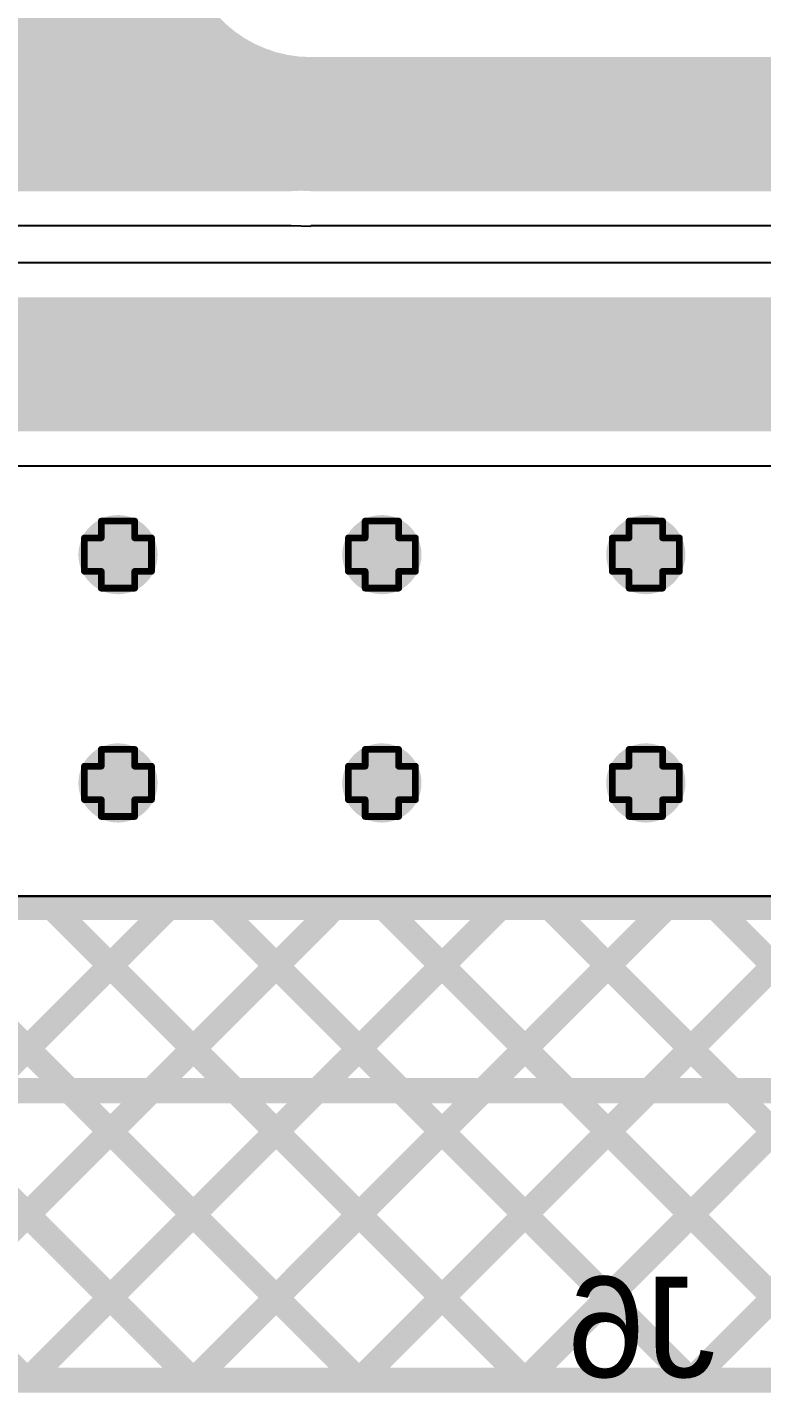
# Model space of a CAD drawing. Header units: inches. Extents: x -0.1 to 10.2, y 0 to 6.5.
# Drawn here: x 2.1974 to 2.4165, y 2.8302 to 3.2375 of the extents above; entities that cross this region are included whole.
import ezdxf

# ---------------------------------------------------------------- set-up
doc = ezdxf.new("R2010")
doc.units = ezdxf.units.IN
doc.header["$MEASUREMENT"] = 0
for name, color, linetype in [('Bottom Layer', 5, 'Continuous'), ('Bottom Overlay', 54, 'Continuous'), ('Drill Drawing', 1, 'Continuous'), ('Top Layer', 1, 'Continuous'), ('Top Overlay', 2, 'Continuous'), ('Via Holes', 16, 'Continuous')]:
    doc.layers.add(name, color=color, linetype=linetype)
doc.styles.add('Arial', font='', dxfattribs={"height": 0.2})
doc.styles.get('Arial').set_extended_font_data('Arial')

# ---------------------------------------------------------------- blocks, each defined once
blk = doc.blocks.new('X9555WV_2_12_6TV01_B_55')
at = {"layer": 'Bottom Overlay'}
blk.add_lwpolyline([(-0.755, -0.188, 0.005, 0.005, 0), (-0.755, 0.17323, 0.005, 0.005, 0)], format="xyseb", dxfattribs=at)

msp = doc.modelspace()

# ---------------------------------------------------------------- hatches: boundary and pattern name
at = {"layer": 'Bottom Layer'}
h = msp.add_hatch(color=5, dxfattribs=at)
edge = h.paths.add_edge_path()
edge.add_arc((2.22441, 3.08024), 0.01181, 0, 360)
h = msp.add_hatch(color=5, dxfattribs=at)
edge = h.paths.add_edge_path()
edge.add_arc((2.30315, 3.08024), 0.01181, 0, 360)
h = msp.add_hatch(color=5, dxfattribs=at)
edge = h.paths.add_edge_path()
edge.add_arc((2.38189, 3.08024), 0.01181, 0, 360)
h = msp.add_hatch(color=5, dxfattribs=at)
edge = h.paths.add_edge_path()
edge.add_arc((2.22441, 3.01213), 0.01181, 0, 360)
h = msp.add_hatch(color=5, dxfattribs=at)
edge = h.paths.add_edge_path()
edge.add_arc((2.30315, 3.01213), 0.01181, 0, 360)
h = msp.add_hatch(color=5, dxfattribs=at)
edge = h.paths.add_edge_path()
edge.add_arc((2.38189, 3.01213), 0.01181, 0, 360)
at = {"layer": 'Top Layer'}
h = msp.add_hatch(color=1, dxfattribs=at)
edge = h.paths.add_edge_path()
edge.add_arc((2.22441, 3.08024), 0.01181, 0, 360)
h = msp.add_hatch(color=1, dxfattribs=at)
edge = h.paths.add_edge_path()
edge.add_arc((2.30315, 3.08024), 0.01181, 0, 360)
h = msp.add_hatch(color=1, dxfattribs=at)
edge = h.paths.add_edge_path()
edge.add_arc((2.38189, 3.08024), 0.01181, 0, 360)
h = msp.add_hatch(color=1, dxfattribs=at)
edge = h.paths.add_edge_path()
edge.add_arc((2.22441, 3.01213), 0.01181, 0, 360)
h = msp.add_hatch(color=1, dxfattribs=at)
edge = h.paths.add_edge_path()
edge.add_arc((2.30315, 3.01213), 0.01181, 0, 360)
h = msp.add_hatch(color=1, dxfattribs=at)
edge = h.paths.add_edge_path()
edge.add_arc((2.38189, 3.01213), 0.01181, 0, 360)
at = {"layer": 'Via Holes'}
h = msp.add_hatch(color=7, dxfattribs=at)
edge = h.paths.add_edge_path()
edge.add_arc((2.22441, 3.08024), 0.00591, 0, 360)
h = msp.add_hatch(color=7, dxfattribs=at)
edge = h.paths.add_edge_path()
edge.add_arc((2.30315, 3.08024), 0.00591, 0, 360)
h = msp.add_hatch(color=7, dxfattribs=at)
edge = h.paths.add_edge_path()
edge.add_arc((2.38189, 3.08024), 0.00591, 0, 360)
h = msp.add_hatch(color=7, dxfattribs=at)
edge = h.paths.add_edge_path()
edge.add_arc((2.22441, 3.01213), 0.00591, 0, 360)
h = msp.add_hatch(color=7, dxfattribs=at)
edge = h.paths.add_edge_path()
edge.add_arc((2.30315, 3.01213), 0.00591, 0, 360)
h = msp.add_hatch(color=7, dxfattribs=at)
edge = h.paths.add_edge_path()
edge.add_arc((2.38189, 3.01213), 0.00591, 0, 360)

# ---------------------------------------------------------------- linework, layer by layer
at = {"layer": 'Bottom Layer'}
for p, q in [((2.16852, 3.1784), (2.27397, 3.1784)), ((2.27397, 3.1784), (2.2761, 3.1784)), ((2.2761, 3.1784), (2.28197, 3.17824)), ((2.28197, 3.17824), (2.28197, 3.1784)), ((2.28197, 3.1784), (2.86145, 3.1784)), ((4.54456, 3.16726), (1.15923, 3.16726)), ((1.15923, 3.10674), (4.54456, 3.10674)), ((4.54592, 2.97828), (0.01529, 2.97828))]:
    msp.add_line(p, q, dxfattribs=at)
for points in [[(2.22441, 3.26622, 0.04, 0.04, -0.414214), (2.16685, 3.20866, 0.04, 0.04, 0)], [(2.28197, 3.20866, 0.04, 0.04, -0.414214), (2.22441, 3.26622, 0.04, 0.04, 0)], [(2.14567, 3.20866, 0.04, 0.04, 0), (2.2761, 3.20866, 0.04, 0.04, 0)], [(2.28197, 3.20866, 0.04, 0.04, 0), (2.97635, 3.20866, 0.04, 0.04, 0)], [(1.15923, 3.137, 0.04, 0.04, 0), (4.54456, 3.137, 0.04, 0.04, 0)]]:
    msp.add_lwpolyline(points, format="xyseb", dxfattribs=at)
for points in [[(2.2661, 3.20866, 0.02, 0.02, 1), (2.2861, 3.20866, 0.02, 0.02, 1)], [(2.27197, 3.20866, 0.02, 0.02, 1), (2.29197, 3.20866, 0.02, 0.02, 1)], [(2.27197, 3.20866, 0.02, 0.02, 1), (2.29197, 3.20866, 0.02, 0.02, 1)]]:
    msp.add_lwpolyline(points, format="xyseb", close=True, dxfattribs=at)
at = {"layer": 'Bottom Overlay'}
for points in [[(0.02014, 2.975, 0.0075, 0.0075, 0), (4.53992, 2.975, 0.0075, 0.0075, 0)], [(2.15521, 2.975, 0.0075, 0.0075, 0), (2.20986, 2.92035, 0.0075, 0.0075, 0)], [(2.18485, 2.92035, 0.0075, 0.0075, 0), (2.2395, 2.975, 0.0075, 0.0075, 0)], [(2.20471, 2.975, 0.0075, 0.0075, 0), (2.25936, 2.92035, 0.0075, 0.0075, 0)], [(2.23435, 2.92035, 0.0075, 0.0075, 0), (2.28899, 2.975, 0.0075, 0.0075, 0)], [(2.25421, 2.975, 0.0075, 0.0075, 0), (2.30885, 2.92035, 0.0075, 0.0075, 0)], [(2.28385, 2.92035, 0.0075, 0.0075, 0), (2.33849, 2.975, 0.0075, 0.0075, 0)], [(2.3037, 2.975, 0.0075, 0.0075, 0), (2.35835, 2.92035, 0.0075, 0.0075, 0)], [(2.33334, 2.92035, 0.0075, 0.0075, 0), (2.38799, 2.975, 0.0075, 0.0075, 0)], [(2.3532, 2.975, 0.0075, 0.0075, 0), (2.40785, 2.92035, 0.0075, 0.0075, 0)], [(2.38284, 2.92035, 0.0075, 0.0075, 0), (2.43749, 2.975, 0.0075, 0.0075, 0)], [(2.4027, 2.975, 0.0075, 0.0075, 0), (2.45735, 2.92035, 0.0075, 0.0075, 0)], [(2.18168, 2.92035, 0.0075, 0.0075, 0), (2.54291, 2.92035, 0.0075, 0.0075, 0)], [(2.18168, 2.92035, 0.0075, 0.0075, 0), (2.54291, 2.92035, 0.0075, 0.0075, 0)]]:
    msp.add_lwpolyline(points, format="xyseb", dxfattribs=at)
for points in [[(2.20283, 2.975, 0.00375, 0.00375, 1), (2.20658, 2.975, 0.00375, 0.00375, 1)], [(2.23762, 2.975, 0.00375, 0.00375, 1), (2.24137, 2.975, 0.00375, 0.00375, 1)], [(2.25233, 2.975, 0.00375, 0.00375, 1), (2.25608, 2.975, 0.00375, 0.00375, 1)], [(2.28712, 2.975, 0.00375, 0.00375, 1), (2.29087, 2.975, 0.00375, 0.00375, 1)], [(2.30183, 2.975, 0.00375, 0.00375, 1), (2.30558, 2.975, 0.00375, 0.00375, 1)], [(2.33662, 2.975, 0.00375, 0.00375, 1), (2.34037, 2.975, 0.00375, 0.00375, 1)], [(2.35133, 2.975, 0.00375, 0.00375, 1), (2.35508, 2.975, 0.00375, 0.00375, 1)], [(2.38611, 2.975, 0.00375, 0.00375, 1), (2.38986, 2.975, 0.00375, 0.00375, 1)], [(2.40082, 2.975, 0.00375, 0.00375, 1), (2.40457, 2.975, 0.00375, 0.00375, 1)], [(2.20798, 2.92035, 0.00375, 0.00375, 1), (2.21173, 2.92035, 0.00375, 0.00375, 1)], [(2.23247, 2.92035, 0.00375, 0.00375, 1), (2.23622, 2.92035, 0.00375, 0.00375, 1)], [(2.25748, 2.92035, 0.00375, 0.00375, 1), (2.26123, 2.92035, 0.00375, 0.00375, 1)], [(2.28197, 2.92035, 0.00375, 0.00375, 1), (2.28572, 2.92035, 0.00375, 0.00375, 1)], [(2.30698, 2.92035, 0.00375, 0.00375, 1), (2.31073, 2.92035, 0.00375, 0.00375, 1)], [(2.33147, 2.92035, 0.00375, 0.00375, 1), (2.33522, 2.92035, 0.00375, 0.00375, 1)], [(2.35648, 2.92035, 0.00375, 0.00375, 1), (2.36023, 2.92035, 0.00375, 0.00375, 1)], [(2.38097, 2.92035, 0.00375, 0.00375, 1), (2.38472, 2.92035, 0.00375, 0.00375, 1)], [(2.40597, 2.92035, 0.00375, 0.00375, 1), (2.40972, 2.92035, 0.00375, 0.00375, 1)]]:
    msp.add_lwpolyline(points, format="xyseb", close=True, dxfattribs=at)
at = {"layer": 'Drill Drawing'}
for points in [[(2.21941, 3.08524, 0.002, 0.002, 0), (2.21941, 3.09024, 0.002, 0.002, 0)], [(2.21941, 3.09024, 0.002, 0.002, 0), (2.22941, 3.09024, 0.002, 0.002, 0)], [(2.22941, 3.08524, 0.002, 0.002, 0), (2.22941, 3.09024, 0.002, 0.002, 0)], [(2.29815, 3.08524, 0.002, 0.002, 0), (2.29815, 3.09024, 0.002, 0.002, 0)], [(2.29815, 3.09024, 0.002, 0.002, 0), (2.30815, 3.09024, 0.002, 0.002, 0)], [(2.30815, 3.08524, 0.002, 0.002, 0), (2.30815, 3.09024, 0.002, 0.002, 0)], [(2.37689, 3.08524, 0.002, 0.002, 0), (2.37689, 3.09024, 0.002, 0.002, 0)], [(2.37689, 3.09024, 0.002, 0.002, 0), (2.38689, 3.09024, 0.002, 0.002, 0)], [(2.38689, 3.08524, 0.002, 0.002, 0), (2.38689, 3.09024, 0.002, 0.002, 0)], [(2.21441, 3.07524, 0.002, 0.002, 0), (2.21441, 3.08524, 0.002, 0.002, 0)], [(2.21441, 3.08524, 0.002, 0.002, 0), (2.21941, 3.08524, 0.002, 0.002, 0)], [(2.22941, 3.08524, 0.002, 0.002, 0), (2.23441, 3.08524, 0.002, 0.002, 0)], [(2.23441, 3.07524, 0.002, 0.002, 0), (2.23441, 3.08524, 0.002, 0.002, 0)], [(2.29315, 3.07524, 0.002, 0.002, 0), (2.29315, 3.08524, 0.002, 0.002, 0)], [(2.29315, 3.08524, 0.002, 0.002, 0), (2.29815, 3.08524, 0.002, 0.002, 0)], [(2.30815, 3.08524, 0.002, 0.002, 0), (2.31315, 3.08524, 0.002, 0.002, 0)], [(2.31315, 3.07524, 0.002, 0.002, 0), (2.31315, 3.08524, 0.002, 0.002, 0)], [(2.37189, 3.07524, 0.002, 0.002, 0), (2.37189, 3.08524, 0.002, 0.002, 0)], [(2.37189, 3.08524, 0.002, 0.002, 0), (2.37689, 3.08524, 0.002, 0.002, 0)], [(2.38689, 3.08524, 0.002, 0.002, 0), (2.39189, 3.08524, 0.002, 0.002, 0)], [(2.39189, 3.07524, 0.002, 0.002, 0), (2.39189, 3.08524, 0.002, 0.002, 0)], [(2.21441, 3.07524, 0.002, 0.002, 0), (2.21941, 3.07524, 0.002, 0.002, 0)], [(2.21941, 3.07024, 0.002, 0.002, 0), (2.21941, 3.07524, 0.002, 0.002, 0)], [(2.22941, 3.07524, 0.002, 0.002, 0), (2.23441, 3.07524, 0.002, 0.002, 0)], [(2.22941, 3.07024, 0.002, 0.002, 0), (2.22941, 3.07524, 0.002, 0.002, 0)], [(2.29315, 3.07524, 0.002, 0.002, 0), (2.29815, 3.07524, 0.002, 0.002, 0)], [(2.29815, 3.07024, 0.002, 0.002, 0), (2.29815, 3.07524, 0.002, 0.002, 0)], [(2.30815, 3.07524, 0.002, 0.002, 0), (2.31315, 3.07524, 0.002, 0.002, 0)], [(2.30815, 3.07024, 0.002, 0.002, 0), (2.30815, 3.07524, 0.002, 0.002, 0)], [(2.37189, 3.07524, 0.002, 0.002, 0), (2.37689, 3.07524, 0.002, 0.002, 0)], [(2.37689, 3.07024, 0.002, 0.002, 0), (2.37689, 3.07524, 0.002, 0.002, 0)], [(2.38689, 3.07524, 0.002, 0.002, 0), (2.39189, 3.07524, 0.002, 0.002, 0)], [(2.38689, 3.07024, 0.002, 0.002, 0), (2.38689, 3.07524, 0.002, 0.002, 0)], [(2.21941, 3.07024, 0.002, 0.002, 0), (2.22941, 3.07024, 0.002, 0.002, 0)], [(2.29815, 3.07024, 0.002, 0.002, 0), (2.30815, 3.07024, 0.002, 0.002, 0)], [(2.37689, 3.07024, 0.002, 0.002, 0), (2.38689, 3.07024, 0.002, 0.002, 0)], [(2.21941, 3.01713, 0.002, 0.002, 0), (2.21941, 3.02213, 0.002, 0.002, 0)], [(2.21941, 3.02213, 0.002, 0.002, 0), (2.22941, 3.02213, 0.002, 0.002, 0)], [(2.22941, 3.01713, 0.002, 0.002, 0), (2.22941, 3.02213, 0.002, 0.002, 0)], [(2.29815, 3.01713, 0.002, 0.002, 0), (2.29815, 3.02213, 0.002, 0.002, 0)], [(2.29815, 3.02213, 0.002, 0.002, 0), (2.30815, 3.02213, 0.002, 0.002, 0)], [(2.30815, 3.01713, 0.002, 0.002, 0), (2.30815, 3.02213, 0.002, 0.002, 0)], [(2.37689, 3.01713, 0.002, 0.002, 0), (2.37689, 3.02213, 0.002, 0.002, 0)], [(2.37689, 3.02213, 0.002, 0.002, 0), (2.38689, 3.02213, 0.002, 0.002, 0)], [(2.38689, 3.01713, 0.002, 0.002, 0), (2.38689, 3.02213, 0.002, 0.002, 0)], [(2.21441, 3.00713, 0.002, 0.002, 0), (2.21441, 3.01713, 0.002, 0.002, 0)], [(2.21441, 3.01713, 0.002, 0.002, 0), (2.21941, 3.01713, 0.002, 0.002, 0)], [(2.22941, 3.01713, 0.002, 0.002, 0), (2.23441, 3.01713, 0.002, 0.002, 0)], [(2.23441, 3.00713, 0.002, 0.002, 0), (2.23441, 3.01713, 0.002, 0.002, 0)], [(2.29315, 3.00713, 0.002, 0.002, 0), (2.29315, 3.01713, 0.002, 0.002, 0)], [(2.29315, 3.01713, 0.002, 0.002, 0), (2.29815, 3.01713, 0.002, 0.002, 0)], [(2.30815, 3.01713, 0.002, 0.002, 0), (2.31315, 3.01713, 0.002, 0.002, 0)], [(2.31315, 3.00713, 0.002, 0.002, 0), (2.31315, 3.01713, 0.002, 0.002, 0)], [(2.37189, 3.00713, 0.002, 0.002, 0), (2.37189, 3.01713, 0.002, 0.002, 0)], [(2.37189, 3.01713, 0.002, 0.002, 0), (2.37689, 3.01713, 0.002, 0.002, 0)], [(2.38689, 3.01713, 0.002, 0.002, 0), (2.39189, 3.01713, 0.002, 0.002, 0)], [(2.39189, 3.00713, 0.002, 0.002, 0), (2.39189, 3.01713, 0.002, 0.002, 0)], [(2.21441, 3.00713, 0.002, 0.002, 0), (2.21941, 3.00713, 0.002, 0.002, 0)], [(2.21941, 3.00213, 0.002, 0.002, 0), (2.21941, 3.00713, 0.002, 0.002, 0)], [(2.22941, 3.00713, 0.002, 0.002, 0), (2.23441, 3.00713, 0.002, 0.002, 0)], [(2.22941, 3.00213, 0.002, 0.002, 0), (2.22941, 3.00713, 0.002, 0.002, 0)], [(2.29315, 3.00713, 0.002, 0.002, 0), (2.29815, 3.00713, 0.002, 0.002, 0)], [(2.29815, 3.00213, 0.002, 0.002, 0), (2.29815, 3.00713, 0.002, 0.002, 0)], [(2.30815, 3.00713, 0.002, 0.002, 0), (2.31315, 3.00713, 0.002, 0.002, 0)], [(2.30815, 3.00213, 0.002, 0.002, 0), (2.30815, 3.00713, 0.002, 0.002, 0)], [(2.37189, 3.00713, 0.002, 0.002, 0), (2.37689, 3.00713, 0.002, 0.002, 0)], [(2.37689, 3.00213, 0.002, 0.002, 0), (2.37689, 3.00713, 0.002, 0.002, 0)], [(2.38689, 3.00713, 0.002, 0.002, 0), (2.39189, 3.00713, 0.002, 0.002, 0)], [(2.38689, 3.00213, 0.002, 0.002, 0), (2.38689, 3.00713, 0.002, 0.002, 0)], [(2.21941, 3.00213, 0.002, 0.002, 0), (2.22941, 3.00213, 0.002, 0.002, 0)], [(2.29815, 3.00213, 0.002, 0.002, 0), (2.30815, 3.00213, 0.002, 0.002, 0)], [(2.37689, 3.00213, 0.002, 0.002, 0), (2.38689, 3.00213, 0.002, 0.002, 0)]]:
    msp.add_lwpolyline(points, format="xyseb", dxfattribs=at)
for points in [[(2.21891, 3.09024, 0.001, 0.001, 1), (2.21991, 3.09024, 0.001, 0.001, 1)], [(2.21891, 3.09024, 0.001, 0.001, 1), (2.21991, 3.09024, 0.001, 0.001, 1)], [(2.22891, 3.09024, 0.001, 0.001, 1), (2.22991, 3.09024, 0.001, 0.001, 1)], [(2.22891, 3.09024, 0.001, 0.001, 1), (2.22991, 3.09024, 0.001, 0.001, 1)], [(2.29765, 3.09024, 0.001, 0.001, 1), (2.29865, 3.09024, 0.001, 0.001, 1)], [(2.29765, 3.09024, 0.001, 0.001, 1), (2.29865, 3.09024, 0.001, 0.001, 1)], [(2.30765, 3.09024, 0.001, 0.001, 1), (2.30865, 3.09024, 0.001, 0.001, 1)], [(2.30765, 3.09024, 0.001, 0.001, 1), (2.30865, 3.09024, 0.001, 0.001, 1)], [(2.37639, 3.09024, 0.001, 0.001, 1), (2.37739, 3.09024, 0.001, 0.001, 1)], [(2.37639, 3.09024, 0.001, 0.001, 1), (2.37739, 3.09024, 0.001, 0.001, 1)], [(2.38639, 3.09024, 0.001, 0.001, 1), (2.38739, 3.09024, 0.001, 0.001, 1)], [(2.38639, 3.09024, 0.001, 0.001, 1), (2.38739, 3.09024, 0.001, 0.001, 1)], [(2.21391, 3.08524, 0.001, 0.001, 1), (2.21491, 3.08524, 0.001, 0.001, 1)], [(2.21391, 3.08524, 0.001, 0.001, 1), (2.21491, 3.08524, 0.001, 0.001, 1)], [(2.21891, 3.08524, 0.001, 0.001, 1), (2.21991, 3.08524, 0.001, 0.001, 1)], [(2.21891, 3.08524, 0.001, 0.001, 1), (2.21991, 3.08524, 0.001, 0.001, 1)], [(2.22891, 3.08524, 0.001, 0.001, 1), (2.22991, 3.08524, 0.001, 0.001, 1)], [(2.22891, 3.08524, 0.001, 0.001, 1), (2.22991, 3.08524, 0.001, 0.001, 1)], [(2.23391, 3.08524, 0.001, 0.001, 1), (2.23491, 3.08524, 0.001, 0.001, 1)], [(2.23391, 3.08524, 0.001, 0.001, 1), (2.23491, 3.08524, 0.001, 0.001, 1)], [(2.29265, 3.08524, 0.001, 0.001, 1), (2.29365, 3.08524, 0.001, 0.001, 1)], [(2.29265, 3.08524, 0.001, 0.001, 1), (2.29365, 3.08524, 0.001, 0.001, 1)], [(2.29765, 3.08524, 0.001, 0.001, 1), (2.29865, 3.08524, 0.001, 0.001, 1)], [(2.29765, 3.08524, 0.001, 0.001, 1), (2.29865, 3.08524, 0.001, 0.001, 1)], [(2.30765, 3.08524, 0.001, 0.001, 1), (2.30865, 3.08524, 0.001, 0.001, 1)], [(2.30765, 3.08524, 0.001, 0.001, 1), (2.30865, 3.08524, 0.001, 0.001, 1)], [(2.31265, 3.08524, 0.001, 0.001, 1), (2.31365, 3.08524, 0.001, 0.001, 1)], [(2.31265, 3.08524, 0.001, 0.001, 1), (2.31365, 3.08524, 0.001, 0.001, 1)], [(2.37139, 3.08524, 0.001, 0.001, 1), (2.37239, 3.08524, 0.001, 0.001, 1)], [(2.37139, 3.08524, 0.001, 0.001, 1), (2.37239, 3.08524, 0.001, 0.001, 1)], [(2.37639, 3.08524, 0.001, 0.001, 1), (2.37739, 3.08524, 0.001, 0.001, 1)], [(2.37639, 3.08524, 0.001, 0.001, 1), (2.37739, 3.08524, 0.001, 0.001, 1)], [(2.38639, 3.08524, 0.001, 0.001, 1), (2.38739, 3.08524, 0.001, 0.001, 1)], [(2.38639, 3.08524, 0.001, 0.001, 1), (2.38739, 3.08524, 0.001, 0.001, 1)], [(2.39139, 3.08524, 0.001, 0.001, 1), (2.39239, 3.08524, 0.001, 0.001, 1)], [(2.39139, 3.08524, 0.001, 0.001, 1), (2.39239, 3.08524, 0.001, 0.001, 1)], [(2.21391, 3.07524, 0.001, 0.001, 1), (2.21491, 3.07524, 0.001, 0.001, 1)], [(2.21391, 3.07524, 0.001, 0.001, 1), (2.21491, 3.07524, 0.001, 0.001, 1)], [(2.21891, 3.07524, 0.001, 0.001, 1), (2.21991, 3.07524, 0.001, 0.001, 1)], [(2.21891, 3.07524, 0.001, 0.001, 1), (2.21991, 3.07524, 0.001, 0.001, 1)], [(2.22891, 3.07524, 0.001, 0.001, 1), (2.22991, 3.07524, 0.001, 0.001, 1)], [(2.22891, 3.07524, 0.001, 0.001, 1), (2.22991, 3.07524, 0.001, 0.001, 1)], [(2.23391, 3.07524, 0.001, 0.001, 1), (2.23491, 3.07524, 0.001, 0.001, 1)], [(2.23391, 3.07524, 0.001, 0.001, 1), (2.23491, 3.07524, 0.001, 0.001, 1)], [(2.29265, 3.07524, 0.001, 0.001, 1), (2.29365, 3.07524, 0.001, 0.001, 1)], [(2.29265, 3.07524, 0.001, 0.001, 1), (2.29365, 3.07524, 0.001, 0.001, 1)], [(2.29765, 3.07524, 0.001, 0.001, 1), (2.29865, 3.07524, 0.001, 0.001, 1)], [(2.29765, 3.07524, 0.001, 0.001, 1), (2.29865, 3.07524, 0.001, 0.001, 1)], [(2.30765, 3.07524, 0.001, 0.001, 1), (2.30865, 3.07524, 0.001, 0.001, 1)], [(2.30765, 3.07524, 0.001, 0.001, 1), (2.30865, 3.07524, 0.001, 0.001, 1)], [(2.31265, 3.07524, 0.001, 0.001, 1), (2.31365, 3.07524, 0.001, 0.001, 1)], [(2.31265, 3.07524, 0.001, 0.001, 1), (2.31365, 3.07524, 0.001, 0.001, 1)], [(2.37139, 3.07524, 0.001, 0.001, 1), (2.37239, 3.07524, 0.001, 0.001, 1)], [(2.37139, 3.07524, 0.001, 0.001, 1), (2.37239, 3.07524, 0.001, 0.001, 1)], [(2.37639, 3.07524, 0.001, 0.001, 1), (2.37739, 3.07524, 0.001, 0.001, 1)], [(2.37639, 3.07524, 0.001, 0.001, 1), (2.37739, 3.07524, 0.001, 0.001, 1)], [(2.38639, 3.07524, 0.001, 0.001, 1), (2.38739, 3.07524, 0.001, 0.001, 1)], [(2.38639, 3.07524, 0.001, 0.001, 1), (2.38739, 3.07524, 0.001, 0.001, 1)], [(2.39139, 3.07524, 0.001, 0.001, 1), (2.39239, 3.07524, 0.001, 0.001, 1)], [(2.39139, 3.07524, 0.001, 0.001, 1), (2.39239, 3.07524, 0.001, 0.001, 1)], [(2.21891, 3.07024, 0.001, 0.001, 1), (2.21991, 3.07024, 0.001, 0.001, 1)], [(2.21891, 3.07024, 0.001, 0.001, 1), (2.21991, 3.07024, 0.001, 0.001, 1)], [(2.22891, 3.07024, 0.001, 0.001, 1), (2.22991, 3.07024, 0.001, 0.001, 1)], [(2.22891, 3.07024, 0.001, 0.001, 1), (2.22991, 3.07024, 0.001, 0.001, 1)], [(2.29765, 3.07024, 0.001, 0.001, 1), (2.29865, 3.07024, 0.001, 0.001, 1)], [(2.29765, 3.07024, 0.001, 0.001, 1), (2.29865, 3.07024, 0.001, 0.001, 1)], [(2.30765, 3.07024, 0.001, 0.001, 1), (2.30865, 3.07024, 0.001, 0.001, 1)], [(2.30765, 3.07024, 0.001, 0.001, 1), (2.30865, 3.07024, 0.001, 0.001, 1)], [(2.37639, 3.07024, 0.001, 0.001, 1), (2.37739, 3.07024, 0.001, 0.001, 1)], [(2.37639, 3.07024, 0.001, 0.001, 1), (2.37739, 3.07024, 0.001, 0.001, 1)], [(2.38639, 3.07024, 0.001, 0.001, 1), (2.38739, 3.07024, 0.001, 0.001, 1)], [(2.38639, 3.07024, 0.001, 0.001, 1), (2.38739, 3.07024, 0.001, 0.001, 1)], [(2.21891, 3.02213, 0.001, 0.001, 1), (2.21991, 3.02213, 0.001, 0.001, 1)], [(2.21891, 3.02213, 0.001, 0.001, 1), (2.21991, 3.02213, 0.001, 0.001, 1)], [(2.22891, 3.02213, 0.001, 0.001, 1), (2.22991, 3.02213, 0.001, 0.001, 1)], [(2.22891, 3.02213, 0.001, 0.001, 1), (2.22991, 3.02213, 0.001, 0.001, 1)], [(2.29765, 3.02213, 0.001, 0.001, 1), (2.29865, 3.02213, 0.001, 0.001, 1)], [(2.29765, 3.02213, 0.001, 0.001, 1), (2.29865, 3.02213, 0.001, 0.001, 1)], [(2.30765, 3.02213, 0.001, 0.001, 1), (2.30865, 3.02213, 0.001, 0.001, 1)], [(2.30765, 3.02213, 0.001, 0.001, 1), (2.30865, 3.02213, 0.001, 0.001, 1)], [(2.37639, 3.02213, 0.001, 0.001, 1), (2.37739, 3.02213, 0.001, 0.001, 1)], [(2.37639, 3.02213, 0.001, 0.001, 1), (2.37739, 3.02213, 0.001, 0.001, 1)], [(2.38639, 3.02213, 0.001, 0.001, 1), (2.38739, 3.02213, 0.001, 0.001, 1)], [(2.38639, 3.02213, 0.001, 0.001, 1), (2.38739, 3.02213, 0.001, 0.001, 1)], [(2.21391, 3.01713, 0.001, 0.001, 1), (2.21491, 3.01713, 0.001, 0.001, 1)], [(2.21391, 3.01713, 0.001, 0.001, 1), (2.21491, 3.01713, 0.001, 0.001, 1)], [(2.21891, 3.01713, 0.001, 0.001, 1), (2.21991, 3.01713, 0.001, 0.001, 1)], [(2.21891, 3.01713, 0.001, 0.001, 1), (2.21991, 3.01713, 0.001, 0.001, 1)], [(2.22891, 3.01713, 0.001, 0.001, 1), (2.22991, 3.01713, 0.001, 0.001, 1)], [(2.22891, 3.01713, 0.001, 0.001, 1), (2.22991, 3.01713, 0.001, 0.001, 1)], [(2.23391, 3.01713, 0.001, 0.001, 1), (2.23491, 3.01713, 0.001, 0.001, 1)], [(2.23391, 3.01713, 0.001, 0.001, 1), (2.23491, 3.01713, 0.001, 0.001, 1)], [(2.29265, 3.01713, 0.001, 0.001, 1), (2.29365, 3.01713, 0.001, 0.001, 1)], [(2.29265, 3.01713, 0.001, 0.001, 1), (2.29365, 3.01713, 0.001, 0.001, 1)], [(2.29765, 3.01713, 0.001, 0.001, 1), (2.29865, 3.01713, 0.001, 0.001, 1)], [(2.29765, 3.01713, 0.001, 0.001, 1), (2.29865, 3.01713, 0.001, 0.001, 1)], [(2.30765, 3.01713, 0.001, 0.001, 1), (2.30865, 3.01713, 0.001, 0.001, 1)], [(2.30765, 3.01713, 0.001, 0.001, 1), (2.30865, 3.01713, 0.001, 0.001, 1)], [(2.31265, 3.01713, 0.001, 0.001, 1), (2.31365, 3.01713, 0.001, 0.001, 1)], [(2.31265, 3.01713, 0.001, 0.001, 1), (2.31365, 3.01713, 0.001, 0.001, 1)], [(2.37139, 3.01713, 0.001, 0.001, 1), (2.37239, 3.01713, 0.001, 0.001, 1)], [(2.37139, 3.01713, 0.001, 0.001, 1), (2.37239, 3.01713, 0.001, 0.001, 1)], [(2.37639, 3.01713, 0.001, 0.001, 1), (2.37739, 3.01713, 0.001, 0.001, 1)], [(2.37639, 3.01713, 0.001, 0.001, 1), (2.37739, 3.01713, 0.001, 0.001, 1)], [(2.38639, 3.01713, 0.001, 0.001, 1), (2.38739, 3.01713, 0.001, 0.001, 1)], [(2.38639, 3.01713, 0.001, 0.001, 1), (2.38739, 3.01713, 0.001, 0.001, 1)], [(2.39139, 3.01713, 0.001, 0.001, 1), (2.39239, 3.01713, 0.001, 0.001, 1)], [(2.39139, 3.01713, 0.001, 0.001, 1), (2.39239, 3.01713, 0.001, 0.001, 1)], [(2.21391, 3.00713, 0.001, 0.001, 1), (2.21491, 3.00713, 0.001, 0.001, 1)], [(2.21391, 3.00713, 0.001, 0.001, 1), (2.21491, 3.00713, 0.001, 0.001, 1)], [(2.21891, 3.00713, 0.001, 0.001, 1), (2.21991, 3.00713, 0.001, 0.001, 1)], [(2.21891, 3.00713, 0.001, 0.001, 1), (2.21991, 3.00713, 0.001, 0.001, 1)], [(2.22891, 3.00713, 0.001, 0.001, 1), (2.22991, 3.00713, 0.001, 0.001, 1)], [(2.22891, 3.00713, 0.001, 0.001, 1), (2.22991, 3.00713, 0.001, 0.001, 1)], [(2.23391, 3.00713, 0.001, 0.001, 1), (2.23491, 3.00713, 0.001, 0.001, 1)], [(2.23391, 3.00713, 0.001, 0.001, 1), (2.23491, 3.00713, 0.001, 0.001, 1)], [(2.29265, 3.00713, 0.001, 0.001, 1), (2.29365, 3.00713, 0.001, 0.001, 1)], [(2.29265, 3.00713, 0.001, 0.001, 1), (2.29365, 3.00713, 0.001, 0.001, 1)], [(2.29765, 3.00713, 0.001, 0.001, 1), (2.29865, 3.00713, 0.001, 0.001, 1)], [(2.29765, 3.00713, 0.001, 0.001, 1), (2.29865, 3.00713, 0.001, 0.001, 1)], [(2.30765, 3.00713, 0.001, 0.001, 1), (2.30865, 3.00713, 0.001, 0.001, 1)], [(2.30765, 3.00713, 0.001, 0.001, 1), (2.30865, 3.00713, 0.001, 0.001, 1)], [(2.31265, 3.00713, 0.001, 0.001, 1), (2.31365, 3.00713, 0.001, 0.001, 1)], [(2.31265, 3.00713, 0.001, 0.001, 1), (2.31365, 3.00713, 0.001, 0.001, 1)], [(2.37139, 3.00713, 0.001, 0.001, 1), (2.37239, 3.00713, 0.001, 0.001, 1)], [(2.37139, 3.00713, 0.001, 0.001, 1), (2.37239, 3.00713, 0.001, 0.001, 1)], [(2.37639, 3.00713, 0.001, 0.001, 1), (2.37739, 3.00713, 0.001, 0.001, 1)], [(2.37639, 3.00713, 0.001, 0.001, 1), (2.37739, 3.00713, 0.001, 0.001, 1)], [(2.38639, 3.00713, 0.001, 0.001, 1), (2.38739, 3.00713, 0.001, 0.001, 1)], [(2.38639, 3.00713, 0.001, 0.001, 1), (2.38739, 3.00713, 0.001, 0.001, 1)], [(2.39139, 3.00713, 0.001, 0.001, 1), (2.39239, 3.00713, 0.001, 0.001, 1)], [(2.39139, 3.00713, 0.001, 0.001, 1), (2.39239, 3.00713, 0.001, 0.001, 1)], [(2.21891, 3.00213, 0.001, 0.001, 1), (2.21991, 3.00213, 0.001, 0.001, 1)], [(2.21891, 3.00213, 0.001, 0.001, 1), (2.21991, 3.00213, 0.001, 0.001, 1)], [(2.22891, 3.00213, 0.001, 0.001, 1), (2.22991, 3.00213, 0.001, 0.001, 1)], [(2.22891, 3.00213, 0.001, 0.001, 1), (2.22991, 3.00213, 0.001, 0.001, 1)], [(2.29765, 3.00213, 0.001, 0.001, 1), (2.29865, 3.00213, 0.001, 0.001, 1)], [(2.29765, 3.00213, 0.001, 0.001, 1), (2.29865, 3.00213, 0.001, 0.001, 1)], [(2.30765, 3.00213, 0.001, 0.001, 1), (2.30865, 3.00213, 0.001, 0.001, 1)], [(2.30765, 3.00213, 0.001, 0.001, 1), (2.30865, 3.00213, 0.001, 0.001, 1)], [(2.37639, 3.00213, 0.001, 0.001, 1), (2.37739, 3.00213, 0.001, 0.001, 1)], [(2.37639, 3.00213, 0.001, 0.001, 1), (2.37739, 3.00213, 0.001, 0.001, 1)], [(2.38639, 3.00213, 0.001, 0.001, 1), (2.38739, 3.00213, 0.001, 0.001, 1)], [(2.38639, 3.00213, 0.001, 0.001, 1), (2.38739, 3.00213, 0.001, 0.001, 1)]]:
    msp.add_lwpolyline(points, format="xyseb", close=True, dxfattribs=at)
at = {"layer": 'Top Layer'}
msp.add_line((4.54592, 2.97836), (0.1492, 2.97836), dxfattribs=at)
at = {"layer": 'Top Overlay'}
for points in [[(0.139, 2.975, 0.0075, 0.0075, 0), (4.54592, 2.975, 0.0075, 0.0075, 0)], [(2.05622, 2.975, 0.0075, 0.0075, 0), (2.19722, 2.834, 0.0075, 0.0075, 0)], [(2.0985, 2.834, 0.0075, 0.0075, 0), (2.2395, 2.975, 0.0075, 0.0075, 0)], [(2.10571, 2.975, 0.0075, 0.0075, 0), (2.24671, 2.834, 0.0075, 0.0075, 0)], [(2.14799, 2.834, 0.0075, 0.0075, 0), (2.28899, 2.975, 0.0075, 0.0075, 0)], [(2.15521, 2.975, 0.0075, 0.0075, 0), (2.29621, 2.834, 0.0075, 0.0075, 0)], [(2.19749, 2.834, 0.0075, 0.0075, 0), (2.33849, 2.975, 0.0075, 0.0075, 0)], [(2.20471, 2.975, 0.0075, 0.0075, 0), (2.34571, 2.834, 0.0075, 0.0075, 0)], [(2.24699, 2.834, 0.0075, 0.0075, 0), (2.38799, 2.975, 0.0075, 0.0075, 0)], [(2.25421, 2.975, 0.0075, 0.0075, 0), (2.39521, 2.834, 0.0075, 0.0075, 0)], [(2.29649, 2.834, 0.0075, 0.0075, 0), (2.43749, 2.975, 0.0075, 0.0075, 0)], [(2.3037, 2.975, 0.0075, 0.0075, 0), (2.4447, 2.834, 0.0075, 0.0075, 0)], [(2.34598, 2.834, 0.0075, 0.0075, 0), (2.48698, 2.975, 0.0075, 0.0075, 0)], [(2.3532, 2.975, 0.0075, 0.0075, 0), (2.4942, 2.834, 0.0075, 0.0075, 0)], [(2.39548, 2.834, 0.0075, 0.0075, 0), (2.53648, 2.975, 0.0075, 0.0075, 0)], [(2.4027, 2.975, 0.0075, 0.0075, 0), (2.5437, 2.834, 0.0075, 0.0075, 0)], [(0.255, 2.834, 0.0075, 0.0075, 0), (4.42345, 2.834, 0.0075, 0.0075, 0)]]:
    msp.add_lwpolyline(points, format="xyseb", dxfattribs=at)
for points in [[(2.20283, 2.975, 0.00375, 0.00375, 1), (2.20658, 2.975, 0.00375, 0.00375, 1)], [(2.23762, 2.975, 0.00375, 0.00375, 1), (2.24137, 2.975, 0.00375, 0.00375, 1)], [(2.25233, 2.975, 0.00375, 0.00375, 1), (2.25608, 2.975, 0.00375, 0.00375, 1)], [(2.28712, 2.975, 0.00375, 0.00375, 1), (2.29087, 2.975, 0.00375, 0.00375, 1)], [(2.30183, 2.975, 0.00375, 0.00375, 1), (2.30558, 2.975, 0.00375, 0.00375, 1)], [(2.33662, 2.975, 0.00375, 0.00375, 1), (2.34037, 2.975, 0.00375, 0.00375, 1)], [(2.35133, 2.975, 0.00375, 0.00375, 1), (2.35508, 2.975, 0.00375, 0.00375, 1)], [(2.38611, 2.975, 0.00375, 0.00375, 1), (2.38986, 2.975, 0.00375, 0.00375, 1)], [(2.40082, 2.975, 0.00375, 0.00375, 1), (2.40457, 2.975, 0.00375, 0.00375, 1)], [(2.19534, 2.834, 0.00375, 0.00375, 1), (2.19909, 2.834, 0.00375, 0.00375, 1)], [(2.19562, 2.834, 0.00375, 0.00375, 1), (2.19937, 2.834, 0.00375, 0.00375, 1)], [(2.24484, 2.834, 0.00375, 0.00375, 1), (2.24859, 2.834, 0.00375, 0.00375, 1)], [(2.24511, 2.834, 0.00375, 0.00375, 1), (2.24886, 2.834, 0.00375, 0.00375, 1)], [(2.29434, 2.834, 0.00375, 0.00375, 1), (2.29809, 2.834, 0.00375, 0.00375, 1)], [(2.29461, 2.834, 0.00375, 0.00375, 1), (2.29836, 2.834, 0.00375, 0.00375, 1)], [(2.34383, 2.834, 0.00375, 0.00375, 1), (2.34758, 2.834, 0.00375, 0.00375, 1)], [(2.34411, 2.834, 0.00375, 0.00375, 1), (2.34786, 2.834, 0.00375, 0.00375, 1)], [(2.39333, 2.834, 0.00375, 0.00375, 1), (2.39708, 2.834, 0.00375, 0.00375, 1)], [(2.39361, 2.834, 0.00375, 0.00375, 1), (2.39736, 2.834, 0.00375, 0.00375, 1)]]:
    msp.add_lwpolyline(points, format="xyseb", close=True, dxfattribs=at)

# ---------------------------------------------------------------- block references
at = {"rotation": 270}
msp.add_blockref('X9555WV_2_12_6TV01_B_55', (2.36968, 2.16535), dxfattribs=at)

# ---------------------------------------------------------------- texts
at = {"layer": 'Bottom Overlay', "style": 'Arial', "text_generation_flag": 2}
msp.add_text('J6', height=0.03, dxfattribs=at).set_placement((2.40271, 2.83487))

doc.saveas('drawing.dxf')
